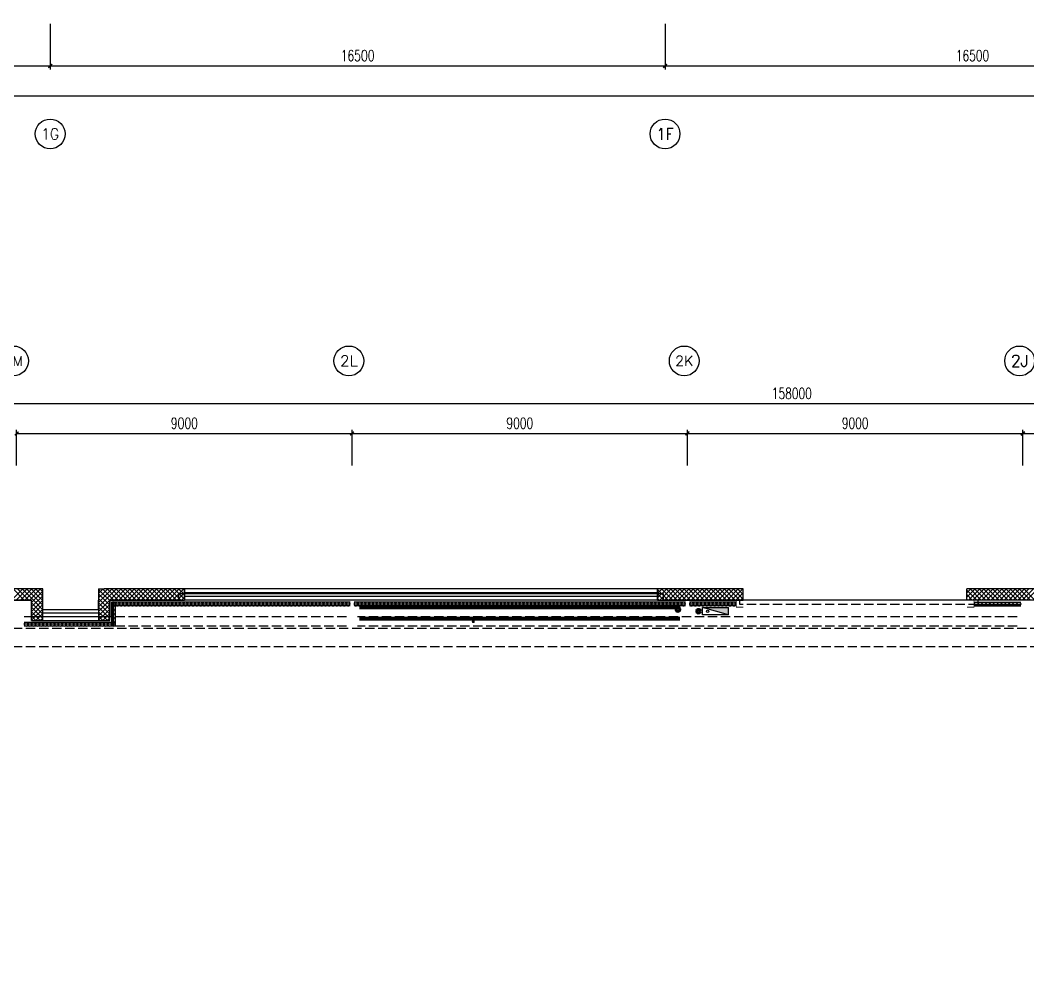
# Model space of a CAD drawing. Extents: x -474411 to 577939, y 0 to 1014176.
# Drawn here: x -227760 to -200719, y 712810 to 738480 of the extents above; entities that cross this region are included whole.
import ezdxf
from ezdxf.enums import TextEntityAlignment as Align

# ---------------------------------------------------------------- set-up
doc = ezdxf.new("R2010")
doc.units = 0
doc.header["$LTSCALE"] = 1000
doc.header["$MEASUREMENT"] = 0
for name, pattern in [('10平面$0$DASH', [0.35, 0.25, -0.1]), ('CENTER', [2, 1.25, -0.25, 0.25, -0.25]), ('DASH', [0.35, 0.25, -0.1])]:
    doc.linetypes.add(name, pattern=pattern)
doc.layers.get('Defpoints').update_dxf_attribs({"color": 210})
for name, color, linetype in [('A-AXIS-D', 1, 'Continuous'), ('A-AXIS-SYMB', 3, 'Continuous'), ('A-HATCH-2', 251, 'Continuous'), ('A-SFCE', 30, 'Continuous'), ('A-WINDOW', 140, 'Continuous'), ('AS-WALL', 40, 'Continuous'), ('AS-结构边线层', 200, 'Continuous'), ('DIM_SYMB', 3, 'Continuous'), ('PUB_HATCH', 8, 'Continuous'), ('PUB_TEXT', 7, 'Continuous'), ('SB_ZF消火栓', 10, 'Continuous')]:
    doc.layers.add(name, color=color, linetype=linetype)
doc.layers.add('LG-ZF消防', color=1, linetype='Continuous', lineweight=60)
doc.layers.add('柱间支撑', color=6, linetype='CENTER', lineweight=0)
doc.styles.add('_TCH_AXIS', font='COMPLEX', dxfattribs={"bigfont": 'GBCBIG'})
doc.styles.add('_TCH_DIM_T3', font='SIMPLEX', dxfattribs={"width": 0.705882, "bigfont": 'GBCBIG'})
doc.dimstyles.new('_TCH_ARCH&&100', dxfattribs={"dimtxt": 297.5, "dimasz": 100, "dimexe": 100, "dimexo": 100, "dimgap": 126.25, "dimtad": 1, "dimdec": 0, "dimzin": 0, "dimdsep": 46, "dimtxsty": '_TCH_DIM_T3', "dimblk": 'ARCHTICK', "dimcen": 0.09, "dimclrt": 7, "dimazin": 2, "dimtfac": 1, "dimtdec": 0, "dimtix": 1, "dimtmove": 2, "dimatfit": 3, "dimfxl": 0, "dimtolj": 1, "dimtzin": 0, "dimarcsym": 0})

# ---------------------------------------------------------------- blocks, each defined once
blk = doc.blocks.new('42343243')
at = {"color": 8}
for p, q in [((-223354, 1223170), (-223354, 1222870)), ((-210654, 1223170), (-223354, 1223170)), ((-210654, 1222870), (-210654, 1223170)), ((-223354, 1223070), (-210654, 1223070)), ((-223354, 1222970), (-210654, 1222970)), ((-210654, 1222870), (-223354, 1222870)), ((-227154, 1222320), (-227154, 1222620)), ((-227154, 1222620), (-225654, 1222620)), ((-225654, 1222620), (-225654, 1222320)), ((-225654, 1222520), (-227154, 1222520)), ((-225654, 1222420), (-227154, 1222420)), ((-227154, 1222320), (-225654, 1222320))]:
    blk.add_line(p, q, dxfattribs=at)
at = {"color": 8, "linetype": '10平面$0$DASH'}
for p, q in [((-202062, 1222870), (-208446, 1222870)), ((-202062, 1222750), (-208446, 1222750))]:
    blk.add_line(p, q, dxfattribs=at)
at = {"color": 8, "linetype": 'Continuous'}
for p, q in [((-208446, 1222750), (-208446, 1222870)), ((-202062, 1222870), (-202062, 1222750))]:
    blk.add_line(p, q, dxfattribs=at)
at = {"layer": 'AS-WALL', "color": 8}
for p, q in [((-227154, 1223170), (-229454, 1223170)), ((-227154, 1222620), (-227154, 1223170)), ((-225654, 1223170), (-225504, 1223170)), ((-225654, 1223170), (-225654, 1222870)), ((-223354, 1223170), (-225504, 1223170)), ((-223354, 1222870), (-223354, 1223170)), ((-208354, 1223170), (-210654, 1223170)), ((-210654, 1223170), (-210654, 1222870)), ((-208354, 1222870), (-208354, 1223170)), ((-200154, 1223170), (-202354, 1223170)), ((-202354, 1222870), (-202354, 1223170)), ((-229454, 1222870), (-227454, 1222870)), ((-227454, 1222320), (-227454, 1222870)), ((-225654, 1222870), (-225654, 1222870)), ((-225654, 1222620), (-225654, 1222870)), ((-225354, 1222320), (-225354, 1222870)), ((-225354, 1222870), (-223354, 1222870)), ((-210654, 1222870), (-208354, 1222870)), ((-200454, 1222870), (-202354, 1222870)), ((-227154, 1222320), (-227154, 1222620)), ((-225654, 1222620), (-225654, 1222320)), ((-227454, 1222320), (-227154, 1222320)), ((-225654, 1222320), (-225354, 1222320))]:
    blk.add_line(p, q, dxfattribs=at)
at = {"layer": 'PUB_HATCH', "color": 8, "linetype": 'Continuous'}
for p, q in [((-227991, 1222870), (-227691, 1223170)), ((-227649, 1222870), (-227949, 1223170)), ((-227871, 1222870), (-227571, 1223170)), ((-227529, 1222870), (-227829, 1223170)), ((-227751, 1222870), (-227451, 1223170)), ((-227432, 1222893), (-227709, 1223170)), ((-227631, 1222870), (-227331, 1223170)), ((-227372, 1222953), (-227589, 1223170)), ((-227511, 1222870), (-227211, 1223170)), ((-227312, 1223013), (-227469, 1223170)), ((-227454, 1222807), (-227154, 1223107)), ((-227252, 1223073), (-227349, 1223170)), ((-227192, 1223133), (-227229, 1223170)), ((-227154, 1223095), (-227192, 1223133)), ((-225654, 1223167), (-225651, 1223170)), ((-225654, 1223047), (-225531, 1223170)), ((-225504, 1223005), (-225654, 1223155)), ((-225654, 1222927), (-225504, 1223077)), ((-225504, 1223125), (-225549, 1223170)), ((-225504, 1223077), (-225411, 1223170)), ((-225249, 1222870), (-225504, 1223125)), ((-225497, 1222965), (-225291, 1223170)), ((-225129, 1222870), (-225429, 1223170)), ((-225425, 1222917), (-225171, 1223170)), ((-225351, 1222870), (-225051, 1223170)), ((-225009, 1222870), (-225309, 1223170)), ((-225231, 1222870), (-224931, 1223170)), ((-224889, 1222870), (-225189, 1223170)), ((-225111, 1222870), (-224811, 1223170)), ((-224769, 1222870), (-225069, 1223170)), ((-224991, 1222870), (-224691, 1223170)), ((-224649, 1222870), (-224949, 1223170)), ((-224871, 1222870), (-224571, 1223170)), ((-224529, 1222870), (-224829, 1223170)), ((-224751, 1222870), (-224451, 1223170)), ((-224409, 1222870), (-224709, 1223170)), ((-224631, 1222870), (-224331, 1223170)), ((-224289, 1222870), (-224589, 1223170)), ((-224511, 1222870), (-224211, 1223170)), ((-224169, 1222870), (-224469, 1223170)), ((-224391, 1222870), (-224091, 1223170)), ((-224049, 1222870), (-224349, 1223170)), ((-224271, 1222870), (-223971, 1223170)), ((-223929, 1222870), (-224229, 1223170)), ((-224151, 1222870), (-223851, 1223170)), ((-223809, 1222870), (-224109, 1223170)), ((-224031, 1222870), (-223731, 1223170)), ((-223689, 1222870), (-223989, 1223170)), ((-223911, 1222870), (-223611, 1223170)), ((-223569, 1222870), (-223869, 1223170)), ((-223791, 1222870), (-223491, 1223170)), ((-223449, 1222870), (-223749, 1223170)), ((-223671, 1222870), (-223371, 1223170)), ((-223354, 1222895), (-223629, 1223170)), ((-223354, 1223015), (-223509, 1223170)), ((-223354, 1223135), (-223389, 1223170)), ((-210654, 1223167), (-210651, 1223170)), ((-210654, 1223047), (-210531, 1223170)), ((-210654, 1222927), (-210411, 1223170)), ((-210369, 1222870), (-210654, 1223155)), ((-210591, 1222870), (-210291, 1223170)), ((-210249, 1222870), (-210549, 1223170)), ((-210471, 1222870), (-210171, 1223170)), ((-210129, 1222870), (-210429, 1223170)), ((-210351, 1222870), (-210051, 1223170)), ((-210009, 1222870), (-210309, 1223170)), ((-210231, 1222870), (-209931, 1223170)), ((-209889, 1222870), (-210189, 1223170)), ((-210111, 1222870), (-209811, 1223170)), ((-209769, 1222870), (-210069, 1223170)), ((-209991, 1222870), (-209691, 1223170)), ((-209649, 1222870), (-209949, 1223170)), ((-209871, 1222870), (-209571, 1223170)), ((-209529, 1222870), (-209829, 1223170)), ((-209751, 1222870), (-209451, 1223170)), ((-209409, 1222870), (-209709, 1223170)), ((-209631, 1222870), (-209331, 1223170)), ((-209289, 1222870), (-209589, 1223170)), ((-209511, 1222870), (-209211, 1223170)), ((-209169, 1222870), (-209469, 1223170)), ((-209391, 1222870), (-209091, 1223170)), ((-209049, 1222870), (-209349, 1223170)), ((-209271, 1222870), (-208971, 1223170)), ((-208929, 1222870), (-209229, 1223170)), ((-209151, 1222870), (-208851, 1223170)), ((-208809, 1222870), (-209109, 1223170)), ((-209031, 1222870), (-208731, 1223170)), ((-208689, 1222870), (-208989, 1223170)), ((-208911, 1222870), (-208611, 1223170)), ((-208569, 1222870), (-208869, 1223170)), ((-208791, 1222870), (-208491, 1223170)), ((-208449, 1222870), (-208749, 1223170)), ((-208671, 1222870), (-208371, 1223170)), ((-208354, 1222895), (-208629, 1223170)), ((-208354, 1223015), (-208509, 1223170)), ((-208354, 1223135), (-208389, 1223170)), ((-202354, 1223067), (-202251, 1223170)), ((-202354, 1222947), (-202131, 1223170)), ((-202089, 1222870), (-202354, 1223135)), ((-202311, 1222870), (-202011, 1223170)), ((-201969, 1222870), (-202269, 1223170)), ((-202191, 1222870), (-201891, 1223170)), ((-201849, 1222870), (-202149, 1223170)), ((-202071, 1222870), (-201771, 1223170)), ((-201729, 1222870), (-202029, 1223170)), ((-201951, 1222870), (-201651, 1223170)), ((-201609, 1222870), (-201909, 1223170)), ((-201831, 1222870), (-201531, 1223170)), ((-201489, 1222870), (-201789, 1223170)), ((-201711, 1222870), (-201411, 1223170)), ((-201369, 1222870), (-201669, 1223170)), ((-201591, 1222870), (-201291, 1223170)), ((-201249, 1222870), (-201549, 1223170)), ((-201471, 1222870), (-201171, 1223170)), ((-201129, 1222870), (-201429, 1223170)), ((-201351, 1222870), (-201051, 1223170)), ((-201009, 1222870), (-201309, 1223170)), ((-201231, 1222870), (-200931, 1223170)), ((-200889, 1222870), (-201189, 1223170)), ((-201111, 1222870), (-200811, 1223170)), ((-200769, 1222870), (-201069, 1223170)), ((-200991, 1222870), (-200691, 1223170)), ((-200649, 1222870), (-200949, 1223170)), ((-200871, 1222870), (-200571, 1223170)), ((-200529, 1222870), (-200829, 1223170)), ((-200751, 1222870), (-200451, 1223170)), ((-227454, 1222687), (-227154, 1222987)), ((-227454, 1222567), (-227154, 1222867)), ((-227157, 1222618), (-227432, 1222893)), ((-227154, 1222735), (-227372, 1222953)), ((-227154, 1222855), (-227312, 1223013)), ((-227154, 1222975), (-227252, 1223073)), ((-225555, 1222936), (-225654, 1223035)), ((-225654, 1222807), (-225497, 1222965)), ((-225654, 1222687), (-225425, 1222917)), ((-225627, 1222888), (-225654, 1222915)), ((-225628, 1222594), (-225354, 1222867)), ((-225354, 1222615), (-225627, 1222888)), ((-225354, 1222735), (-225555, 1222936)), ((-225399, 1222900), (-225504, 1223005)), ((-225354, 1222855), (-225399, 1222900)), ((-223551, 1222870), (-223354, 1223067)), ((-223431, 1222870), (-223354, 1222947)), ((-210489, 1222870), (-210654, 1223035)), ((-210609, 1222870), (-210654, 1222915)), ((-208551, 1222870), (-208354, 1223067)), ((-208431, 1222870), (-208354, 1222947)), ((-202209, 1222870), (-202354, 1223015)), ((-202329, 1222870), (-202354, 1222895)), ((-227217, 1222558), (-227454, 1222795)), ((-227454, 1222447), (-227154, 1222747)), ((-227277, 1222498), (-227454, 1222675)), ((-227454, 1222327), (-227154, 1222627)), ((-227337, 1222438), (-227454, 1222555)), ((-227154, 1222495), (-227217, 1222558)), ((-227154, 1222615), (-227157, 1222618)), ((-225354, 1222495), (-225654, 1222795)), ((-225354, 1222375), (-225654, 1222675)), ((-225654, 1222567), (-225628, 1222594)), ((-225419, 1222320), (-225654, 1222555)), ((-225568, 1222534), (-225354, 1222747)), ((-225508, 1222474), (-225354, 1222627)), ((-227397, 1222378), (-227454, 1222435)), ((-227339, 1222320), (-227397, 1222378)), ((-227341, 1222320), (-227154, 1222507)), ((-227219, 1222320), (-227337, 1222438)), ((-227154, 1222375), (-227277, 1222498)), ((-227221, 1222320), (-227154, 1222387)), ((-225654, 1222447), (-225568, 1222534)), ((-225654, 1222327), (-225508, 1222474)), ((-225539, 1222320), (-225654, 1222435)), ((-225541, 1222320), (-225448, 1222414)), ((-225448, 1222414), (-225354, 1222507)), ((-225421, 1222320), (-225388, 1222354)), ((-225388, 1222354), (-225354, 1222387))]:
    blk.add_line(p, q, dxfattribs=at)
blk = doc.blocks.new('43243')
at = {"layer": 'AS-结构边线层', "color": 8}
blk.add_lwpolyline([(-200454, 722920), (-210494, 722920), (-210494, 723090), (-223514, 723090), (-223514, 722920), (-225354, 722920), (-225354, 722470), (-227454, 722470), (-227454, 722920), (-229294, 722920), (-229294, 723090), (-250514, 723090), (-250514, 722920), (-252354, 722920), (-252354, 722470), (-254454, 722470), (-254454, 722920), (-264361, 722920), (-285754, 656986)], dxfattribs=at)
blk = doc.blocks.new('w42343')
at = {"layer": 'A-HATCH-2', "linetype": 'DASH'}
for p, q in [((-263654, 722170), (-128354, 722170)), ((-263654, 721670), (-128354, 721670))]:
    blk.add_line(p, q, dxfattribs=at)
blk = doc.blocks.new('34242343243')
at = {"color": 8}
for p, q in [((-225304, 722762), (-225304, 722870)), ((-225203, 722864), (-225304, 722864)), ((-225203, 722814), (-225304, 722814)), ((-225254, 722762), (-225254, 722870)), ((-225204, 722762), (-225204, 722870)), ((-225101, 722864), (-225203, 722864)), ((-225101, 722814), (-225203, 722814)), ((-225000, 722864), (-225101, 722864)), ((-225000, 722814), (-225101, 722814)), ((-224898, 722864), (-225000, 722864)), ((-224898, 722814), (-225000, 722814)), ((-224797, 722864), (-224898, 722864)), ((-224797, 722814), (-224898, 722814)), ((-224695, 722864), (-224797, 722864)), ((-224695, 722814), (-224797, 722814)), ((-224594, 722864), (-224695, 722864)), ((-224594, 722814), (-224695, 722814)), ((-224492, 722864), (-224594, 722864)), ((-224492, 722814), (-224594, 722814)), ((-224390, 722864), (-224492, 722864)), ((-224390, 722814), (-224492, 722814)), ((-224289, 722864), (-224390, 722864)), ((-224289, 722814), (-224390, 722814)), ((-224187, 722864), (-224289, 722864)), ((-224187, 722814), (-224289, 722814)), ((-224086, 722864), (-224187, 722864)), ((-224086, 722814), (-224187, 722814)), ((-223984, 722864), (-224086, 722864)), ((-223984, 722814), (-224086, 722814)), ((-223883, 722864), (-223984, 722864)), ((-223883, 722814), (-223984, 722814)), ((-223781, 722864), (-223883, 722864)), ((-223781, 722814), (-223883, 722814)), ((-223680, 722864), (-223781, 722864)), ((-223680, 722814), (-223781, 722814)), ((-223578, 722864), (-223680, 722864)), ((-223578, 722814), (-223680, 722814)), ((-223477, 722864), (-223578, 722864)), ((-223477, 722814), (-223578, 722814)), ((-223375, 722864), (-223477, 722864)), ((-223375, 722814), (-223477, 722814)), ((-223274, 722864), (-223375, 722864)), ((-223274, 722814), (-223375, 722814)), ((-223172, 722864), (-223274, 722864)), ((-223172, 722814), (-223274, 722814)), ((-223071, 722864), (-223172, 722864)), ((-223071, 722814), (-223172, 722814)), ((-222969, 722864), (-223071, 722864)), ((-222969, 722814), (-223071, 722814)), ((-222868, 722864), (-222969, 722864)), ((-222868, 722814), (-222969, 722814)), ((-222766, 722864), (-222868, 722864)), ((-222766, 722814), (-222868, 722814)), ((-222665, 722864), (-222766, 722864)), ((-222665, 722814), (-222766, 722814)), ((-222563, 722864), (-222665, 722864)), ((-222563, 722814), (-222665, 722814)), ((-222462, 722864), (-222563, 722864)), ((-222462, 722814), (-222563, 722814)), ((-222360, 722864), (-222462, 722864)), ((-222360, 722814), (-222462, 722814)), ((-222258, 722864), (-222360, 722864)), ((-222258, 722814), (-222360, 722814)), ((-222157, 722864), (-222258, 722864)), ((-222157, 722814), (-222258, 722814)), ((-222055, 722864), (-222157, 722864)), ((-222055, 722814), (-222157, 722814)), ((-221954, 722864), (-222055, 722864)), ((-221954, 722814), (-222055, 722814)), ((-221852, 722864), (-221954, 722864)), ((-221852, 722814), (-221954, 722814)), ((-221751, 722864), (-221852, 722864)), ((-221751, 722814), (-221852, 722814)), ((-221649, 722864), (-221751, 722864)), ((-221649, 722814), (-221751, 722814)), ((-221548, 722864), (-221649, 722864)), ((-221548, 722814), (-221649, 722814)), ((-221446, 722864), (-221548, 722864)), ((-221446, 722814), (-221548, 722814)), ((-221345, 722864), (-221446, 722864)), ((-221345, 722814), (-221446, 722814)), ((-221243, 722864), (-221345, 722864)), ((-221243, 722814), (-221345, 722814)), ((-221142, 722864), (-221243, 722864)), ((-221142, 722814), (-221243, 722814)), ((-221040, 722864), (-221142, 722864)), ((-221040, 722814), (-221142, 722814)), ((-220939, 722864), (-221040, 722864)), ((-220939, 722814), (-221040, 722814)), ((-220837, 722864), (-220939, 722864)), ((-220837, 722814), (-220939, 722814)), ((-220736, 722864), (-220837, 722864)), ((-220736, 722814), (-220837, 722814)), ((-220634, 722864), (-220736, 722864)), ((-220634, 722814), (-220736, 722814)), ((-220533, 722864), (-220634, 722864)), ((-220533, 722814), (-220634, 722814)), ((-220431, 722864), (-220533, 722864)), ((-220431, 722814), (-220533, 722814)), ((-220330, 722864), (-220431, 722864)), ((-220330, 722814), (-220431, 722814)), ((-220228, 722864), (-220330, 722864)), ((-220228, 722814), (-220330, 722814)), ((-220126, 722864), (-220228, 722864)), ((-220126, 722814), (-220228, 722814)), ((-220025, 722864), (-220126, 722864)), ((-220025, 722814), (-220126, 722814)), ((-219923, 722864), (-220025, 722864)), ((-219923, 722814), (-220025, 722814)), ((-219822, 722864), (-219923, 722864)), ((-219822, 722814), (-219923, 722814)), ((-219720, 722864), (-219822, 722864)), ((-219720, 722814), (-219822, 722814)), ((-219619, 722864), (-219720, 722864)), ((-219619, 722814), (-219720, 722814)), ((-219517, 722864), (-219619, 722864)), ((-219517, 722814), (-219619, 722814)), ((-219416, 722864), (-219517, 722864)), ((-219416, 722814), (-219517, 722814)), ((-219314, 722864), (-219416, 722864)), ((-219314, 722814), (-219416, 722814)), ((-219213, 722864), (-219314, 722864)), ((-219213, 722814), (-219314, 722814)), ((-219111, 722864), (-219213, 722864)), ((-219111, 722814), (-219213, 722814)), ((-219010, 722864), (-219111, 722864)), ((-219010, 722814), (-219111, 722814)), ((-218908, 722864), (-219010, 722864)), ((-218908, 722814), (-219010, 722814)), ((-218699, 722864), (-218800, 722864)), ((-218699, 722814), (-218800, 722814)), ((-218598, 722864), (-218699, 722864)), ((-218598, 722814), (-218699, 722814)), ((-218497, 722864), (-218598, 722864)), ((-218497, 722814), (-218598, 722814)), ((-218396, 722864), (-218497, 722864)), ((-218396, 722814), (-218497, 722814)), ((-218295, 722864), (-218396, 722864)), ((-218295, 722814), (-218396, 722814)), ((-218194, 722864), (-218295, 722864)), ((-218194, 722814), (-218295, 722814)), ((-218093, 722864), (-218194, 722864)), ((-218093, 722814), (-218194, 722814)), ((-217992, 722864), (-218093, 722864)), ((-217992, 722814), (-218093, 722814)), ((-217891, 722864), (-217992, 722864)), ((-217891, 722814), (-217992, 722814)), ((-217790, 722864), (-217891, 722864)), ((-217790, 722814), (-217891, 722814)), ((-217689, 722864), (-217790, 722864)), ((-217689, 722814), (-217790, 722814)), ((-217588, 722864), (-217689, 722864)), ((-217588, 722814), (-217689, 722814)), ((-217487, 722864), (-217588, 722864)), ((-217487, 722814), (-217588, 722814)), ((-217386, 722864), (-217487, 722864)), ((-217386, 722814), (-217487, 722814)), ((-217285, 722864), (-217386, 722864)), ((-217285, 722814), (-217386, 722814)), ((-217183, 722864), (-217285, 722864)), ((-217183, 722814), (-217285, 722814)), ((-217082, 722864), (-217183, 722864)), ((-217082, 722814), (-217183, 722814)), ((-216981, 722864), (-217082, 722864)), ((-216981, 722814), (-217082, 722814)), ((-216880, 722864), (-216981, 722864)), ((-216880, 722814), (-216981, 722814)), ((-216779, 722864), (-216880, 722864)), ((-216779, 722814), (-216880, 722814)), ((-216678, 722864), (-216779, 722864)), ((-216678, 722814), (-216779, 722814)), ((-216577, 722864), (-216678, 722864)), ((-216577, 722814), (-216678, 722814)), ((-216476, 722864), (-216577, 722864)), ((-216476, 722814), (-216577, 722814)), ((-216375, 722864), (-216476, 722864)), ((-216375, 722814), (-216476, 722814)), ((-216274, 722864), (-216375, 722864)), ((-216274, 722814), (-216375, 722814)), ((-216173, 722864), (-216274, 722864)), ((-216173, 722814), (-216274, 722814)), ((-216072, 722864), (-216173, 722864)), ((-216072, 722814), (-216173, 722814)), ((-215971, 722864), (-216072, 722864)), ((-215971, 722814), (-216072, 722814)), ((-215870, 722864), (-215971, 722864)), ((-215870, 722814), (-215971, 722814)), ((-215769, 722864), (-215870, 722864)), ((-215769, 722814), (-215870, 722814)), ((-215668, 722864), (-215769, 722864)), ((-215668, 722814), (-215769, 722814)), ((-215567, 722864), (-215668, 722864)), ((-215567, 722814), (-215668, 722814)), ((-215466, 722864), (-215567, 722864)), ((-215466, 722814), (-215567, 722814)), ((-215365, 722864), (-215466, 722864)), ((-215365, 722814), (-215466, 722814)), ((-215264, 722864), (-215365, 722864)), ((-215264, 722814), (-215365, 722814)), ((-215163, 722864), (-215264, 722864)), ((-215163, 722814), (-215264, 722814)), ((-215062, 722864), (-215163, 722864)), ((-215062, 722814), (-215163, 722814)), ((-214960, 722864), (-215062, 722864)), ((-214960, 722814), (-215062, 722814)), ((-214859, 722864), (-214960, 722864)), ((-214859, 722814), (-214960, 722814)), ((-214758, 722864), (-214859, 722864)), ((-214758, 722814), (-214859, 722814)), ((-214657, 722864), (-214758, 722864)), ((-214657, 722814), (-214758, 722814)), ((-214556, 722864), (-214657, 722864)), ((-214556, 722814), (-214657, 722814)), ((-214455, 722864), (-214556, 722864)), ((-214455, 722814), (-214556, 722814)), ((-214354, 722864), (-214455, 722864)), ((-214354, 722814), (-214455, 722814)), ((-214253, 722864), (-214354, 722864)), ((-214253, 722814), (-214354, 722814)), ((-214152, 722864), (-214253, 722864)), ((-214152, 722814), (-214253, 722814)), ((-214051, 722864), (-214152, 722864)), ((-214051, 722814), (-214152, 722814)), ((-213950, 722864), (-214051, 722864)), ((-213950, 722814), (-214051, 722814)), ((-213849, 722864), (-213950, 722864)), ((-213849, 722814), (-213950, 722814)), ((-213748, 722864), (-213849, 722864)), ((-213748, 722814), (-213849, 722814)), ((-213647, 722864), (-213748, 722864)), ((-213647, 722814), (-213748, 722814)), ((-213546, 722864), (-213647, 722864)), ((-213546, 722814), (-213647, 722814)), ((-213445, 722864), (-213546, 722864)), ((-213445, 722814), (-213546, 722814)), ((-213344, 722864), (-213445, 722864)), ((-213344, 722814), (-213445, 722814)), ((-213243, 722864), (-213344, 722864)), ((-213243, 722814), (-213344, 722814)), ((-213142, 722864), (-213243, 722864)), ((-213142, 722814), (-213243, 722814)), ((-213041, 722864), (-213142, 722864)), ((-213041, 722814), (-213142, 722814)), ((-212940, 722864), (-213041, 722864)), ((-212940, 722814), (-213041, 722814)), ((-212839, 722864), (-212940, 722864)), ((-212839, 722814), (-212940, 722814)), ((-212737, 722864), (-212839, 722864)), ((-212737, 722814), (-212839, 722814)), ((-212636, 722864), (-212737, 722864)), ((-212636, 722814), (-212737, 722814)), ((-212535, 722864), (-212636, 722864)), ((-212535, 722814), (-212636, 722814)), ((-212434, 722864), (-212535, 722864)), ((-212434, 722814), (-212535, 722814)), ((-212333, 722864), (-212434, 722864)), ((-212333, 722814), (-212434, 722814)), ((-212232, 722864), (-212333, 722864)), ((-212232, 722814), (-212333, 722814)), ((-212131, 722864), (-212232, 722864)), ((-212131, 722814), (-212232, 722814)), ((-212030, 722864), (-212131, 722864)), ((-212030, 722814), (-212131, 722814)), ((-211929, 722864), (-212030, 722864)), ((-211929, 722814), (-212030, 722814)), ((-211828, 722864), (-211929, 722864)), ((-211828, 722814), (-211929, 722814)), ((-211727, 722864), (-211828, 722864)), ((-211727, 722814), (-211828, 722814)), ((-211626, 722864), (-211727, 722864)), ((-211626, 722814), (-211727, 722814)), ((-211525, 722864), (-211626, 722864)), ((-211525, 722814), (-211626, 722814)), ((-211424, 722864), (-211525, 722864)), ((-211424, 722814), (-211525, 722814)), ((-211323, 722864), (-211424, 722864)), ((-211323, 722814), (-211424, 722814)), ((-211222, 722864), (-211323, 722864)), ((-211222, 722814), (-211323, 722814)), ((-211121, 722864), (-211222, 722864)), ((-211121, 722814), (-211222, 722814)), ((-211020, 722864), (-211121, 722864)), ((-211020, 722814), (-211121, 722814)), ((-210919, 722864), (-211020, 722864)), ((-210919, 722814), (-211020, 722814)), ((-210818, 722864), (-210919, 722864)), ((-210818, 722814), (-210919, 722814)), ((-210717, 722864), (-210818, 722864)), ((-210717, 722814), (-210818, 722814)), ((-210616, 722864), (-210717, 722864)), ((-210616, 722814), (-210717, 722814)), ((-210514, 722864), (-210616, 722864)), ((-210514, 722814), (-210616, 722814)), ((-210413, 722864), (-210514, 722864)), ((-210413, 722814), (-210514, 722814)), ((-210312, 722864), (-210413, 722864)), ((-210312, 722814), (-210413, 722814)), ((-210211, 722864), (-210312, 722864)), ((-210211, 722814), (-210312, 722814)), ((-210110, 722864), (-210211, 722864)), ((-210110, 722814), (-210211, 722814)), ((-210009, 722864), (-210110, 722864)), ((-210009, 722814), (-210110, 722814)), ((-209908, 722864), (-210009, 722864)), ((-209908, 722814), (-210009, 722814)), ((-209696, 722864), (-209800, 722864)), ((-209696, 722814), (-209800, 722814)), ((-209593, 722864), (-209696, 722864)), ((-209593, 722814), (-209696, 722814)), ((-209489, 722864), (-209593, 722864)), ((-209489, 722814), (-209593, 722814)), ((-209385, 722864), (-209489, 722864)), ((-209385, 722814), (-209489, 722814)), ((-209281, 722864), (-209385, 722864)), ((-209281, 722814), (-209385, 722814)), ((-209177, 722864), (-209281, 722864)), ((-209177, 722814), (-209281, 722814)), ((-209073, 722864), (-209177, 722864)), ((-209073, 722814), (-209177, 722814)), ((-208970, 722864), (-209073, 722864)), ((-208970, 722814), (-209073, 722814)), ((-208866, 722864), (-208970, 722864)), ((-208866, 722814), (-208970, 722814)), ((-208762, 722864), (-208866, 722864)), ((-208762, 722814), (-208866, 722814)), ((-208658, 722864), (-208762, 722864)), ((-208658, 722814), (-208762, 722814)), ((-208554, 722864), (-208658, 722864)), ((-208554, 722814), (-208658, 722814)), ((-202154, 722864), (-202050, 722864)), ((-202154, 722814), (-202050, 722814)), ((-202050, 722864), (-201947, 722864)), ((-202050, 722814), (-201947, 722814)), ((-201947, 722864), (-201843, 722864)), ((-201947, 722814), (-201843, 722814)), ((-201843, 722864), (-201739, 722864)), ((-201843, 722814), (-201739, 722814)), ((-201739, 722864), (-201635, 722864)), ((-201739, 722814), (-201635, 722814)), ((-201635, 722864), (-201531, 722864)), ((-201635, 722814), (-201531, 722814)), ((-201531, 722864), (-201427, 722864)), ((-201531, 722814), (-201427, 722814)), ((-201427, 722864), (-201324, 722864)), ((-201427, 722814), (-201324, 722814)), ((-201324, 722864), (-201220, 722864)), ((-201324, 722814), (-201220, 722814)), ((-201220, 722864), (-201116, 722864)), ((-201220, 722814), (-201116, 722814)), ((-201116, 722864), (-201012, 722864)), ((-201116, 722814), (-201012, 722814)), ((-201012, 722864), (-200908, 722864)), ((-201012, 722814), (-200908, 722814)), ((-225203, 722764), (-225304, 722764)), ((-225304, 722653), (-225304, 722762)), ((-225304, 722545), (-225304, 722653)), ((-225304, 722437), (-225304, 722545)), ((-225254, 722653), (-225254, 722762)), ((-225254, 722545), (-225254, 722653)), ((-225254, 722437), (-225254, 722545)), ((-225204, 722653), (-225204, 722762)), ((-225204, 722545), (-225204, 722653)), ((-225204, 722437), (-225204, 722545)), ((-225101, 722764), (-225203, 722764)), ((-225000, 722764), (-225101, 722764)), ((-224898, 722764), (-225000, 722764)), ((-224797, 722764), (-224898, 722764)), ((-224695, 722764), (-224797, 722764)), ((-224594, 722764), (-224695, 722764)), ((-224492, 722764), (-224594, 722764)), ((-224390, 722764), (-224492, 722764)), ((-224289, 722764), (-224390, 722764)), ((-224187, 722764), (-224289, 722764)), ((-224086, 722764), (-224187, 722764)), ((-223984, 722764), (-224086, 722764)), ((-223883, 722764), (-223984, 722764)), ((-223781, 722764), (-223883, 722764)), ((-223680, 722764), (-223781, 722764)), ((-223578, 722764), (-223680, 722764)), ((-223477, 722764), (-223578, 722764)), ((-223375, 722764), (-223477, 722764)), ((-223274, 722764), (-223375, 722764)), ((-223172, 722764), (-223274, 722764)), ((-223071, 722764), (-223172, 722764)), ((-222969, 722764), (-223071, 722764)), ((-222868, 722764), (-222969, 722764)), ((-222766, 722764), (-222868, 722764)), ((-222665, 722764), (-222766, 722764)), ((-222563, 722764), (-222665, 722764)), ((-222462, 722764), (-222563, 722764)), ((-222360, 722764), (-222462, 722764)), ((-222258, 722764), (-222360, 722764)), ((-222157, 722764), (-222258, 722764)), ((-222055, 722764), (-222157, 722764)), ((-221954, 722764), (-222055, 722764)), ((-221852, 722764), (-221954, 722764)), ((-221751, 722764), (-221852, 722764)), ((-221649, 722764), (-221751, 722764)), ((-221548, 722764), (-221649, 722764)), ((-221446, 722764), (-221548, 722764)), ((-221345, 722764), (-221446, 722764)), ((-221243, 722764), (-221345, 722764)), ((-221142, 722764), (-221243, 722764)), ((-221040, 722764), (-221142, 722764)), ((-220939, 722764), (-221040, 722764)), ((-220837, 722764), (-220939, 722764)), ((-220736, 722764), (-220837, 722764)), ((-220634, 722764), (-220736, 722764)), ((-220533, 722764), (-220634, 722764)), ((-220431, 722764), (-220533, 722764)), ((-220330, 722764), (-220431, 722764)), ((-220228, 722764), (-220330, 722764)), ((-220126, 722764), (-220228, 722764)), ((-220025, 722764), (-220126, 722764)), ((-219923, 722764), (-220025, 722764)), ((-219822, 722764), (-219923, 722764)), ((-219720, 722764), (-219822, 722764)), ((-219619, 722764), (-219720, 722764)), ((-219517, 722764), (-219619, 722764)), ((-219416, 722764), (-219517, 722764)), ((-219314, 722764), (-219416, 722764)), ((-219213, 722764), (-219314, 722764)), ((-219111, 722764), (-219213, 722764)), ((-219010, 722764), (-219111, 722764)), ((-218908, 722764), (-219010, 722764)), ((-218699, 722764), (-218800, 722764)), ((-218598, 722764), (-218699, 722764)), ((-218497, 722764), (-218598, 722764)), ((-218396, 722764), (-218497, 722764)), ((-218295, 722764), (-218396, 722764)), ((-218194, 722764), (-218295, 722764)), ((-218093, 722764), (-218194, 722764)), ((-217992, 722764), (-218093, 722764)), ((-217891, 722764), (-217992, 722764)), ((-217790, 722764), (-217891, 722764)), ((-217689, 722764), (-217790, 722764)), ((-217588, 722764), (-217689, 722764)), ((-217487, 722764), (-217588, 722764)), ((-217386, 722764), (-217487, 722764)), ((-217285, 722764), (-217386, 722764)), ((-217183, 722764), (-217285, 722764)), ((-217082, 722764), (-217183, 722764)), ((-216981, 722764), (-217082, 722764)), ((-216880, 722764), (-216981, 722764)), ((-216779, 722764), (-216880, 722764)), ((-216678, 722764), (-216779, 722764)), ((-216577, 722764), (-216678, 722764)), ((-216476, 722764), (-216577, 722764)), ((-216375, 722764), (-216476, 722764)), ((-216274, 722764), (-216375, 722764)), ((-216173, 722764), (-216274, 722764)), ((-216072, 722764), (-216173, 722764)), ((-215971, 722764), (-216072, 722764)), ((-215870, 722764), (-215971, 722764)), ((-215769, 722764), (-215870, 722764)), ((-215668, 722764), (-215769, 722764)), ((-215567, 722764), (-215668, 722764)), ((-215466, 722764), (-215567, 722764)), ((-215365, 722764), (-215466, 722764)), ((-215264, 722764), (-215365, 722764)), ((-215163, 722764), (-215264, 722764)), ((-215062, 722764), (-215163, 722764)), ((-214960, 722764), (-215062, 722764)), ((-214859, 722764), (-214960, 722764)), ((-214758, 722764), (-214859, 722764)), ((-214657, 722764), (-214758, 722764)), ((-214556, 722764), (-214657, 722764)), ((-214455, 722764), (-214556, 722764)), ((-214354, 722764), (-214455, 722764)), ((-214253, 722764), (-214354, 722764)), ((-214152, 722764), (-214253, 722764)), ((-214051, 722764), (-214152, 722764)), ((-213950, 722764), (-214051, 722764)), ((-213849, 722764), (-213950, 722764)), ((-213748, 722764), (-213849, 722764)), ((-213647, 722764), (-213748, 722764)), ((-213546, 722764), (-213647, 722764)), ((-213445, 722764), (-213546, 722764)), ((-213344, 722764), (-213445, 722764)), ((-213243, 722764), (-213344, 722764)), ((-213142, 722764), (-213243, 722764)), ((-213041, 722764), (-213142, 722764)), ((-212940, 722764), (-213041, 722764)), ((-212839, 722764), (-212940, 722764)), ((-212737, 722764), (-212839, 722764)), ((-212636, 722764), (-212737, 722764)), ((-212535, 722764), (-212636, 722764)), ((-212434, 722764), (-212535, 722764)), ((-212333, 722764), (-212434, 722764)), ((-212232, 722764), (-212333, 722764)), ((-212131, 722764), (-212232, 722764)), ((-212030, 722764), (-212131, 722764)), ((-211929, 722764), (-212030, 722764)), ((-211828, 722764), (-211929, 722764)), ((-211727, 722764), (-211828, 722764)), ((-211626, 722764), (-211727, 722764)), ((-211525, 722764), (-211626, 722764)), ((-211424, 722764), (-211525, 722764)), ((-211323, 722764), (-211424, 722764)), ((-211222, 722764), (-211323, 722764)), ((-211121, 722764), (-211222, 722764)), ((-211020, 722764), (-211121, 722764)), ((-210919, 722764), (-211020, 722764)), ((-210818, 722764), (-210919, 722764)), ((-210717, 722764), (-210818, 722764)), ((-210616, 722764), (-210717, 722764)), ((-210514, 722764), (-210616, 722764)), ((-210413, 722764), (-210514, 722764)), ((-210312, 722764), (-210413, 722764)), ((-210211, 722764), (-210312, 722764)), ((-210110, 722764), (-210211, 722764)), ((-210009, 722764), (-210110, 722764)), ((-209908, 722764), (-210009, 722764)), ((-209696, 722764), (-209800, 722764)), ((-209593, 722764), (-209696, 722764)), ((-209489, 722764), (-209593, 722764)), ((-209385, 722764), (-209489, 722764)), ((-209281, 722764), (-209385, 722764)), ((-209177, 722764), (-209281, 722764)), ((-209073, 722764), (-209177, 722764)), ((-208970, 722764), (-209073, 722764)), ((-208866, 722764), (-208970, 722764)), ((-208762, 722764), (-208866, 722764)), ((-208658, 722764), (-208762, 722764)), ((-208554, 722764), (-208658, 722764)), ((-202154, 722764), (-202050, 722764)), ((-202050, 722764), (-201947, 722764)), ((-201947, 722764), (-201843, 722764)), ((-201843, 722764), (-201739, 722764)), ((-201739, 722764), (-201635, 722764)), ((-201635, 722764), (-201531, 722764)), ((-201531, 722764), (-201427, 722764)), ((-201427, 722764), (-201324, 722764)), ((-201324, 722764), (-201220, 722764)), ((-201220, 722764), (-201116, 722764)), ((-201116, 722764), (-201012, 722764)), ((-201012, 722764), (-200908, 722764)), ((-227552, 722320), (-227654, 722320)), ((-227450, 722320), (-227552, 722320)), ((-227348, 722320), (-227450, 722320)), ((-227246, 722320), (-227348, 722320)), ((-227144, 722320), (-227246, 722320)), ((-227042, 722320), (-227144, 722320)), ((-226940, 722320), (-227042, 722320)), ((-226838, 722320), (-226940, 722320)), ((-226735, 722320), (-226838, 722320)), ((-226633, 722320), (-226735, 722320)), ((-226531, 722320), (-226633, 722320)), ((-226429, 722320), (-226531, 722320)), ((-226327, 722320), (-226429, 722320)), ((-226225, 722320), (-226327, 722320)), ((-226123, 722320), (-226225, 722320)), ((-226021, 722320), (-226123, 722320)), ((-225919, 722320), (-226021, 722320)), ((-225817, 722320), (-225919, 722320)), ((-225715, 722320), (-225817, 722320)), ((-225613, 722320), (-225715, 722320)), ((-225510, 722320), (-225613, 722320)), ((-225408, 722320), (-225510, 722320)), ((-225306, 722320), (-225408, 722320)), ((-225204, 722320), (-225306, 722320)), ((-225304, 722328), (-225304, 722437)), ((-225304, 722220), (-225304, 722328)), ((-225254, 722328), (-225254, 722437)), ((-225254, 722220), (-225254, 722328)), ((-225204, 722328), (-225204, 722437)), ((-225204, 722220), (-225204, 722328)), ((-227552, 722270), (-227654, 722270)), ((-227552, 722220), (-227654, 722220)), ((-227450, 722270), (-227552, 722270)), ((-227450, 722220), (-227552, 722220)), ((-227348, 722270), (-227450, 722270)), ((-227348, 722220), (-227450, 722220)), ((-227246, 722270), (-227348, 722270)), ((-227246, 722220), (-227348, 722220)), ((-227144, 722270), (-227246, 722270)), ((-227144, 722220), (-227246, 722220)), ((-227042, 722270), (-227144, 722270)), ((-227042, 722220), (-227144, 722220)), ((-226940, 722270), (-227042, 722270)), ((-226940, 722220), (-227042, 722220)), ((-226838, 722270), (-226940, 722270)), ((-226838, 722220), (-226940, 722220)), ((-226735, 722270), (-226838, 722270)), ((-226735, 722220), (-226838, 722220)), ((-226633, 722270), (-226735, 722270)), ((-226633, 722220), (-226735, 722220)), ((-226531, 722270), (-226633, 722270)), ((-226531, 722220), (-226633, 722220)), ((-226429, 722270), (-226531, 722270)), ((-226429, 722220), (-226531, 722220)), ((-226327, 722270), (-226429, 722270)), ((-226327, 722220), (-226429, 722220)), ((-226225, 722270), (-226327, 722270)), ((-226225, 722220), (-226327, 722220)), ((-226123, 722270), (-226225, 722270)), ((-226123, 722220), (-226225, 722220)), ((-226021, 722270), (-226123, 722270)), ((-226021, 722220), (-226123, 722220)), ((-225919, 722270), (-226021, 722270)), ((-225919, 722220), (-226021, 722220)), ((-225817, 722270), (-225919, 722270)), ((-225817, 722220), (-225919, 722220)), ((-225715, 722270), (-225817, 722270)), ((-225715, 722220), (-225817, 722220)), ((-225613, 722270), (-225715, 722270)), ((-225613, 722220), (-225715, 722220)), ((-225510, 722270), (-225613, 722270)), ((-225510, 722220), (-225613, 722220)), ((-225408, 722270), (-225510, 722270)), ((-225408, 722220), (-225510, 722220)), ((-225306, 722270), (-225408, 722270)), ((-225306, 722220), (-225408, 722220)), ((-225204, 722270), (-225306, 722270)), ((-225204, 722220), (-225306, 722220))]:
    blk.add_line(p, q, dxfattribs=at)
at = {"color": 8, "extrusion": (0, 0, -1)}
for centre, major_axis, ratio in [((-225254, 722816), (0, 54.2), 0.923077), ((-225253, 722814), (-50.8, 0), 0.98499), ((-225152, 722814), (-50.8, 0), 0.98499), ((-225050, 722814), (-50.8, 0), 0.98499), ((-224949, 722814), (-50.8, 0), 0.98499), ((-224847, 722814), (-50.8, 0), 0.98499), ((-224746, 722814), (-50.8, 0), 0.98499), ((-224644, 722814), (-50.8, 0), 0.98499), ((-224543, 722814), (-50.8, 0), 0.98499), ((-224441, 722814), (-50.8, 0), 0.98499), ((-224340, 722814), (-50.8, 0), 0.98499), ((-224238, 722814), (-50.8, 0), 0.98499), ((-224137, 722814), (-50.8, 0), 0.98499), ((-224035, 722814), (-50.8, 0), 0.98499), ((-223934, 722814), (-50.8, 0), 0.98499), ((-223832, 722814), (-50.8, 0), 0.98499), ((-223731, 722814), (-50.8, 0), 0.98499), ((-223629, 722814), (-50.8, 0), 0.98499), ((-223528, 722814), (-50.8, 0), 0.98499), ((-223426, 722814), (-50.8, 0), 0.98499), ((-223324, 722814), (-50.8, 0), 0.98499), ((-223223, 722814), (-50.8, 0), 0.98499), ((-223121, 722814), (-50.8, 0), 0.98499), ((-223020, 722814), (-50.8, 0), 0.98499), ((-222918, 722814), (-50.8, 0), 0.98499), ((-222817, 722814), (-50.8, 0), 0.98499), ((-222715, 722814), (-50.8, 0), 0.98499), ((-222614, 722814), (-50.8, 0), 0.98499), ((-222512, 722814), (-50.8, 0), 0.98499), ((-222411, 722814), (-50.8, 0), 0.98499), ((-222309, 722814), (-50.8, 0), 0.98499), ((-222208, 722814), (-50.8, 0), 0.98499), ((-222106, 722814), (-50.8, 0), 0.98499), ((-222005, 722814), (-50.8, 0), 0.98499), ((-221903, 722814), (-50.8, 0), 0.98499), ((-221802, 722814), (-50.8, 0), 0.98499), ((-221700, 722814), (-50.8, 0), 0.98499), ((-221599, 722814), (-50.8, 0), 0.98499), ((-221497, 722814), (-50.8, 0), 0.98499), ((-221396, 722814), (-50.8, 0), 0.98499), ((-221294, 722814), (-50.8, 0), 0.98499), ((-221192, 722814), (-50.8, 0), 0.98499), ((-221091, 722814), (-50.8, 0), 0.98499), ((-220989, 722814), (-50.8, 0), 0.98499), ((-220888, 722814), (-50.8, 0), 0.98499), ((-220786, 722814), (-50.8, 0), 0.98499), ((-220685, 722814), (-50.8, 0), 0.98499), ((-220583, 722814), (-50.8, 0), 0.98499), ((-220482, 722814), (-50.8, 0), 0.98499), ((-220380, 722814), (-50.8, 0), 0.98499), ((-220279, 722814), (-50.8, 0), 0.98499), ((-220177, 722814), (-50.8, 0), 0.98499), ((-220076, 722814), (-50.8, 0), 0.98499), ((-219974, 722814), (-50.8, 0), 0.98499), ((-219873, 722814), (-50.8, 0), 0.98499), ((-219771, 722814), (-50.8, 0), 0.98499), ((-219670, 722814), (-50.8, 0), 0.98499), ((-219568, 722814), (-50.8, 0), 0.98499), ((-219467, 722814), (-50.8, 0), 0.98499), ((-219365, 722814), (-50.8, 0), 0.98499), ((-219264, 722814), (-50.8, 0), 0.98499), ((-219162, 722814), (-50.8, 0), 0.98499), ((-219060, 722814), (-50.8, 0), 0.98499), ((-218959, 722814), (-50.8, 0), 0.98499), ((-209748, 722814), (-51.9, 0), 0.963082), ((-209644, 722814), (-51.9, 0), 0.963082), ((-209541, 722814), (-51.9, 0), 0.963082), ((-209437, 722814), (-51.9, 0), 0.963082), ((-209333, 722814), (-51.9, 0), 0.963082), ((-209229, 722814), (-51.9, 0), 0.963082), ((-209125, 722814), (-51.9, 0), 0.963082), ((-209021, 722814), (-51.9, 0), 0.963082), ((-208918, 722814), (-51.9, 0), 0.963082), ((-208814, 722814), (-51.9, 0), 0.963082), ((-208710, 722814), (-51.9, 0), 0.963082), ((-208606, 722814), (-51.9, 0), 0.963082), ((-225254, 722708), (0, 54.2), 0.923077), ((-225254, 722599), (0, 54.2), 0.923077), ((-225254, 722491), (0, 54.2), 0.923077), ((-227603, 722270), (-51, 0), 0.979592), ((-227501, 722270), (-51, 0), 0.979592), ((-227399, 722270), (-51, 0), 0.979592), ((-227297, 722270), (-51, 0), 0.979592), ((-227195, 722270), (-51, 0), 0.979592), ((-227093, 722270), (-51, 0), 0.979592), ((-226991, 722270), (-51, 0), 0.979592), ((-226889, 722270), (-51, 0), 0.979592), ((-226786, 722270), (-51, 0), 0.979592), ((-226684, 722270), (-51, 0), 0.979592), ((-226582, 722270), (-51, 0), 0.979592), ((-226480, 722270), (-51, 0), 0.979592), ((-226378, 722270), (-51, 0), 0.979592), ((-226276, 722270), (-51, 0), 0.979592), ((-226174, 722270), (-51, 0), 0.979592), ((-226072, 722270), (-51, 0), 0.979592), ((-225970, 722270), (-51, 0), 0.979592), ((-225868, 722270), (-51, 0), 0.979592), ((-225766, 722270), (-51, 0), 0.979592), ((-225664, 722270), (-51, 0), 0.979592), ((-225561, 722270), (-51, 0), 0.979592), ((-225459, 722270), (-51, 0), 0.979592), ((-225357, 722270), (-51, 0), 0.979592), ((-225255, 722270), (-51, 0), 0.979592), ((-225254, 722383), (0, 54.2), 0.923077), ((-225254, 722274), (0, 54.2), 0.923077)]:
    blk.add_ellipse(centre, major_axis=major_axis, ratio=ratio, dxfattribs=at)
for centre in [(-218750, 722814), (-218649, 722814), (-218548, 722814), (-218447, 722814), (-218345, 722814), (-218244, 722814), (-218143, 722814), (-218042, 722814), (-217941, 722814), (-217840, 722814), (-217739, 722814), (-217638, 722814), (-217537, 722814), (-217436, 722814), (-217335, 722814), (-217234, 722814), (-217133, 722814), (-217032, 722814), (-216931, 722814), (-216830, 722814), (-216729, 722814), (-216628, 722814), (-216527, 722814), (-216426, 722814), (-216325, 722814), (-216224, 722814), (-216122, 722814), (-216021, 722814), (-215920, 722814), (-215819, 722814), (-215718, 722814), (-215617, 722814), (-215516, 722814), (-215415, 722814), (-215314, 722814), (-215213, 722814), (-215112, 722814), (-215011, 722814), (-214910, 722814), (-214809, 722814), (-214708, 722814), (-214607, 722814), (-214506, 722814), (-214405, 722814), (-214304, 722814), (-214203, 722814), (-214102, 722814), (-214001, 722814), (-213899, 722814), (-213798, 722814), (-213697, 722814), (-213596, 722814), (-213495, 722814), (-213394, 722814), (-213293, 722814), (-213192, 722814), (-213091, 722814), (-212990, 722814), (-212889, 722814), (-212788, 722814), (-212687, 722814), (-212586, 722814), (-212485, 722814), (-212384, 722814), (-212283, 722814), (-212182, 722814), (-212081, 722814), (-211980, 722814), (-211879, 722814), (-211778, 722814), (-211676, 722814), (-211575, 722814), (-211474, 722814), (-211373, 722814), (-211272, 722814), (-211171, 722814), (-211070, 722814), (-210969, 722814), (-210868, 722814), (-210767, 722814), (-210666, 722814), (-210565, 722814), (-210464, 722814), (-210363, 722814), (-210262, 722814), (-210161, 722814), (-210060, 722814), (-209959, 722814)]:
    blk.add_ellipse(centre, major_axis=(50.5, 0), ratio=0.989654, start_param=3.141593, end_param=9.424778, dxfattribs=at)
at = {"color": 8}
for centre in [(-202102, 722814), (-201998, 722814), (-201895, 722814), (-201791, 722814), (-201687, 722814), (-201583, 722814), (-201479, 722814), (-201375, 722814), (-201272, 722814), (-201168, 722814), (-201064, 722814), (-200960, 722814)]:
    blk.add_ellipse(centre, major_axis=(51.9, 0), ratio=0.963082, dxfattribs=at)
at = {"layer": 'A-SFCE', "color": 8, "const_width": 20}
for points in [[(-208353, 722910), (-208543, 722910), (-208543, 722730), (-208353, 722730)], [(-202355, 722910), (-202165, 722910), (-202165, 722730), (-202355, 722730)]]:
    blk.add_lwpolyline(points, dxfattribs=at)
blk = doc.blocks.new('234243242332')
at = {"layer": 'SB_ZF消火栓'}
blk.add_hatch(color=8, dxfattribs=at).paths.add_polyline_path([(-209454, 722720), (-208754, 722720), (-208754, 722520)])
at = {"layer": 'LG-ZF消防', "color": 8, "linetype": 'Continuous'}
for centre in [(-210108, 722664), (-209554, 722620)]:
    blk.add_circle(centre, 50, dxfattribs=at)
at = {"layer": 'SB_ZF消火栓', "color": 8}
for p, q in [((-209454, 722520), (-209454, 722720)), ((-209454, 722720), (-208754, 722720)), ((-208754, 722520), (-209454, 722720)), ((-208754, 722520), (-208754, 722720)), ((-208754, 722520), (-209454, 722520))]:
    blk.add_line(p, q, dxfattribs=at)
blk.add_circle((-209314, 722620), 32.5, dxfattribs=at)
blk = doc.blocks.new('_ArchTick')
at = {"color": 0, "linetype": 'ByBlock', "const_width": 0.4}
blk.add_lwpolyline([(-0.5, -0.5), (0.5, 0.5)], dxfattribs=at)
blk = doc.blocks.new('*D600')
at = {"layer": 'A-AXIS-D', "color": 0, "lineweight": -2}
for p, q in [((-243454, 738380), (-243454, 737153)), ((-226954, 738380), (-226954, 737153)), ((-243454, 737253), (-226954, 737253))]:
    blk.add_line(p, q, dxfattribs=at)
at = {"layer": 'Defpoints', "color": 0}
for p in [(-243454, 738480), (-226954, 738480), (-226954, 737253)]:
    blk.add_point(p, dxfattribs=at)
at = {"layer": 'A-AXIS-D', "color": 0, "lineweight": -2, "xscale": 100, "yscale": 100, "zscale": 100, "rotation": 180}
blk.add_blockref('_ArchTick', (-243454, 737253), dxfattribs=at)
at = {"layer": 'A-AXIS-D', "color": 0, "lineweight": -2, "xscale": 100, "yscale": 100, "zscale": 100}
blk.add_blockref('_ArchTick', (-226954, 737253), dxfattribs=at)
at = {"layer": 'A-AXIS-D', "color": 7, "insert": (-235204, 737528), "char_height": 297.5, "attachment_point": 5, "style": '_TCH_DIM_T3'}
blk.add_mtext('\\A1;16500', dxfattribs=at)
blk = doc.blocks.new('*D601')
at = {"layer": 'A-AXIS-D', "color": 0, "lineweight": -2}
for p, q in [((-226954, 738380), (-226954, 737153)), ((-210454, 738380), (-210454, 737153)), ((-226954, 737253), (-210454, 737253))]:
    blk.add_line(p, q, dxfattribs=at)
at = {"layer": 'Defpoints', "color": 0}
for p in [(-226954, 738480), (-210454, 738480), (-210454, 737253)]:
    blk.add_point(p, dxfattribs=at)
at = {"layer": 'A-AXIS-D', "color": 0, "lineweight": -2, "xscale": 100, "yscale": 100, "zscale": 100, "rotation": 180}
blk.add_blockref('_ArchTick', (-226954, 737253), dxfattribs=at)
at = {"layer": 'A-AXIS-D', "color": 0, "lineweight": -2, "xscale": 100, "yscale": 100, "zscale": 100}
blk.add_blockref('_ArchTick', (-210454, 737253), dxfattribs=at)
at = {"layer": 'A-AXIS-D', "color": 7, "insert": (-218704, 737528), "char_height": 297.5, "attachment_point": 5, "style": '_TCH_DIM_T3'}
blk.add_mtext('\\A1;16500', dxfattribs=at)
blk = doc.blocks.new('*D602')
at = {"layer": 'A-AXIS-D', "color": 0, "lineweight": -2}
for p, q in [((-210454, 738380), (-210454, 737153)), ((-193954, 738380), (-193954, 737153)), ((-210454, 737253), (-193954, 737253))]:
    blk.add_line(p, q, dxfattribs=at)
at = {"layer": 'Defpoints', "color": 0}
for p in [(-210454, 738480), (-193954, 738480), (-193954, 737253)]:
    blk.add_point(p, dxfattribs=at)
at = {"layer": 'A-AXIS-D', "color": 0, "lineweight": -2, "xscale": 100, "yscale": 100, "zscale": 100, "rotation": 180}
blk.add_blockref('_ArchTick', (-210454, 737253), dxfattribs=at)
at = {"layer": 'A-AXIS-D', "color": 0, "lineweight": -2, "xscale": 100, "yscale": 100, "zscale": 100}
blk.add_blockref('_ArchTick', (-193954, 737253), dxfattribs=at)
at = {"layer": 'A-AXIS-D', "color": 7, "insert": (-202204, 737528), "char_height": 297.5, "attachment_point": 5, "style": '_TCH_DIM_T3'}
blk.add_mtext('\\A1;16500', dxfattribs=at)
blk = doc.blocks.new('*D610')
at = {"layer": 'A-AXIS-D', "color": 0, "lineweight": -2}
for p, q in [((-254554, 738280), (-254554, 736353)), ((-128054, 738280), (-128054, 736353)), ((-254554, 736453), (-128054, 736453))]:
    blk.add_line(p, q, dxfattribs=at)
at = {"layer": 'Defpoints', "color": 0}
for p in [(-254554, 738380), (-128054, 738380), (-128054, 736453)]:
    blk.add_point(p, dxfattribs=at)
at = {"layer": 'A-AXIS-D', "color": 0, "lineweight": -2, "xscale": 100, "yscale": 100, "zscale": 100, "rotation": 180}
blk.add_blockref('_ArchTick', (-254554, 736453), dxfattribs=at)
at = {"layer": 'A-AXIS-D', "color": 0, "lineweight": -2, "xscale": 100, "yscale": 100, "zscale": 100}
blk.add_blockref('_ArchTick', (-128054, 736453), dxfattribs=at)
at = {"layer": 'A-AXIS-D', "color": 7, "insert": (-191304, 736728), "char_height": 297.5, "attachment_point": 5, "style": '_TCH_DIM_T3'}
blk.add_mtext('\\A1;126500', dxfattribs=at)
blk = doc.blocks.new('*D652')
at = {"layer": 'A-AXIS-D', "color": 0, "lineweight": -2}
for p, q in [((-227854, 726530), (-227854, 727490)), ((-218854, 726530), (-218854, 727490)), ((-227854, 727390), (-218854, 727390))]:
    blk.add_line(p, q, dxfattribs=at)
at = {"layer": 'Defpoints', "color": 0}
for p in [(-218854, 727390), (-227854, 726430), (-218854, 726430)]:
    blk.add_point(p, dxfattribs=at)
at = {"layer": 'A-AXIS-D', "color": 0, "lineweight": -2, "xscale": 100, "yscale": 100, "zscale": 100, "rotation": 180}
blk.add_blockref('_ArchTick', (-227854, 727390), dxfattribs=at)
at = {"layer": 'A-AXIS-D', "color": 0, "lineweight": -2, "xscale": 100, "yscale": 100, "zscale": 100}
blk.add_blockref('_ArchTick', (-218854, 727390), dxfattribs=at)
at = {"layer": 'A-AXIS-D', "color": 7, "insert": (-223354, 727665), "char_height": 297.5, "attachment_point": 5, "style": '_TCH_DIM_T3'}
blk.add_mtext('\\A1;9000', dxfattribs=at)
blk = doc.blocks.new('*D653')
at = {"layer": 'A-AXIS-D', "color": 0, "lineweight": -2}
for p, q in [((-218854, 726530), (-218854, 727490)), ((-209854, 726530), (-209854, 727490)), ((-218854, 727390), (-209854, 727390))]:
    blk.add_line(p, q, dxfattribs=at)
at = {"layer": 'Defpoints', "color": 0}
for p in [(-209854, 727390), (-218854, 726430), (-209854, 726430)]:
    blk.add_point(p, dxfattribs=at)
at = {"layer": 'A-AXIS-D', "color": 0, "lineweight": -2, "xscale": 100, "yscale": 100, "zscale": 100, "rotation": 180}
blk.add_blockref('_ArchTick', (-218854, 727390), dxfattribs=at)
at = {"layer": 'A-AXIS-D', "color": 0, "lineweight": -2, "xscale": 100, "yscale": 100, "zscale": 100}
blk.add_blockref('_ArchTick', (-209854, 727390), dxfattribs=at)
at = {"layer": 'A-AXIS-D', "color": 7, "insert": (-214354, 727665), "char_height": 297.5, "attachment_point": 5, "style": '_TCH_DIM_T3'}
blk.add_mtext('\\A1;9000', dxfattribs=at)
blk = doc.blocks.new('*D628')
at = {"layer": 'A-AXIS-D', "color": 0, "lineweight": -2}
for p, q in [((-209854, 726530), (-209854, 727490)), ((-200854, 726530), (-200854, 727490)), ((-209854, 727390), (-200854, 727390))]:
    blk.add_line(p, q, dxfattribs=at)
at = {"layer": 'Defpoints', "color": 0}
for p in [(-200854, 727390), (-209854, 726430), (-200854, 726430)]:
    blk.add_point(p, dxfattribs=at)
at = {"layer": 'A-AXIS-D', "color": 0, "lineweight": -2, "xscale": 100, "yscale": 100, "zscale": 100, "rotation": 180}
blk.add_blockref('_ArchTick', (-209854, 727390), dxfattribs=at)
at = {"layer": 'A-AXIS-D', "color": 0, "lineweight": -2, "xscale": 100, "yscale": 100, "zscale": 100}
blk.add_blockref('_ArchTick', (-200854, 727390), dxfattribs=at)
at = {"layer": 'A-AXIS-D', "color": 7, "insert": (-205354, 727665), "char_height": 297.5, "attachment_point": 5, "style": '_TCH_DIM_T3'}
blk.add_mtext('\\A1;9000', dxfattribs=at)
blk = doc.blocks.new('*D629')
at = {"layer": 'A-AXIS-D', "color": 0, "lineweight": -2}
for p, q in [((-200854, 726530), (-200854, 727490)), ((-191854, 726530), (-191854, 727490)), ((-200854, 727390), (-191854, 727390))]:
    blk.add_line(p, q, dxfattribs=at)
at = {"layer": 'Defpoints', "color": 0}
for p in [(-191854, 727390), (-200854, 726430), (-191854, 726430)]:
    blk.add_point(p, dxfattribs=at)
at = {"layer": 'A-AXIS-D', "color": 0, "lineweight": -2, "xscale": 100, "yscale": 100, "zscale": 100, "rotation": 180}
blk.add_blockref('_ArchTick', (-200854, 727390), dxfattribs=at)
at = {"layer": 'A-AXIS-D', "color": 0, "lineweight": -2, "xscale": 100, "yscale": 100, "zscale": 100}
blk.add_blockref('_ArchTick', (-191854, 727390), dxfattribs=at)
at = {"layer": 'A-AXIS-D', "color": 7, "insert": (-196354, 727665), "char_height": 297.5, "attachment_point": 5, "style": '_TCH_DIM_T3'}
blk.add_mtext('\\A1;9000', dxfattribs=at)
blk = doc.blocks.new('*D689')
at = {"layer": 'A-AXIS-D', "color": 0, "lineweight": -2}
for p, q in [((-286054, 726630), (-286054, 728290)), ((-128054, 726630), (-128054, 728290)), ((-286054, 728190), (-128054, 728190))]:
    blk.add_line(p, q, dxfattribs=at)
at = {"layer": 'Defpoints', "color": 0}
for p in [(-128054, 728190), (-286054, 726530), (-128054, 726530)]:
    blk.add_point(p, dxfattribs=at)
at = {"layer": 'A-AXIS-D', "color": 0, "lineweight": -2, "xscale": 100, "yscale": 100, "zscale": 100, "rotation": 180}
blk.add_blockref('_ArchTick', (-286054, 728190), dxfattribs=at)
at = {"layer": 'A-AXIS-D', "color": 0, "lineweight": -2, "xscale": 100, "yscale": 100, "zscale": 100}
blk.add_blockref('_ArchTick', (-128054, 728190), dxfattribs=at)
at = {"layer": 'A-AXIS-D', "color": 7, "insert": (-207054, 728465), "char_height": 297.5, "attachment_point": 5, "style": '_TCH_DIM_T3'}
blk.add_mtext('\\A1;158000', dxfattribs=at)

msp = doc.modelspace()

# ---------------------------------------------------------------- linework, layer by layer
at = {"layer": 'A-AXIS-D', "color": 8}
for centre in [(-226954.2, 735426.1), (-210454.2, 735426.1), (-227939.1, 729336.1), (-218939.1, 729336.1), (-209939.1, 729336.1), (-200939.1, 729336.1)]:
    msp.add_circle(centre, 400, dxfattribs=at)
at = {"layer": 'A-AXIS-SYMB', "color": 8, "const_width": 40}
msp.add_lwpolyline([(-215600, 722320, 1), (-215600, 722360, 1)], format="xyb", close=True, dxfattribs=at)
at = {"layer": 'A-SFCE', "color": 8, "linetype": 'DASH'}
for p, q in [((-219004.2, 722470), (-227704.2, 722470)), ((-201004.2, 722470), (-218704.2, 722470)), ((-219004.2, 722220), (-227704.2, 722220)), ((-201004.2, 722220), (-218704.2, 722220))]:
    msp.add_line(p, q, dxfattribs=at)
at = {"layer": '柱间支撑', "color": 8, "const_width": 100}
for points in [[(-210054.2, 722720), (-218654.2, 722720)], [(-210054.2, 722420), (-218654.2, 722420)]]:
    msp.add_lwpolyline(points, dxfattribs=at)

# ---------------------------------------------------------------- block references
at = {"layer": 'A-WINDOW', "color": 8}
for name, p in [('43243', (0, 0)), ('42343243', (0, -499950)), ('w42343', (0, 0))]:
    msp.add_blockref(name, p, dxfattribs=at)
at = {"layer": 'DIM_SYMB', "color": 8}
msp.add_blockref('34242343243', (0, 0), dxfattribs=at)
at = {"layer": 'SB_ZF消火栓', "color": 8, "linetype": 'Continuous'}
msp.add_blockref('234243242332', (0, 0), dxfattribs=at)

# ---------------------------------------------------------------- texts
at = {"layer": 'PUB_TEXT', "color": 8, "style": '_TCH_AXIS'}
for s, height, p, p2 in [('1G', 300.65, (-227190.4, 735275.8), (-226718, 735275.8)), ('1F', 314.07, (-210686, 735269.1), (-210222.4, 735269.1)), ('2M', 255.29, (-228188.3, 729208.5), (-227689.9, 729208.5)), ('2L', 288.12, (-219179.2, 729192.1), (-218699, 729192.1)), ('2K', 265.5, (-210185.6, 729203.4), (-209692.6, 729203.4)), ('2J', 314.07, (-201170.9, 729179.1), (-200707.3, 729179.1))]:
    msp.add_text(s, height=height, dxfattribs=at).set_placement(p, p2, align=Align.FIT)

# ---------------------------------------------------------------- dimensions: what is measured, and where the dimension line sits
at = {"layer": 'A-AXIS-D', "color": 8}
for base, p1, p2, picture, middle in [((-128054.2, 736453.3), (-254554.2, 738380), (-128054.2, 738380), '*D610', (-191304.2, 736728.3)), ((-226954.2, 737253.3), (-243454.2, 738480), (-226954.2, 738480), '*D600', (-235204.2, 737528.3)), ((-210454.2, 737253.3), (-226954.2, 738480), (-210454.2, 738480), '*D601', (-218704.2, 737528.3)), ((-193954.2, 737253.3), (-210454.2, 738480), (-193954.2, 738480), '*D602', (-202204.2, 737528.3)), ((-128054.2, 728190), (-286054.2, 726530), (-128054.2, 726530), '*D689', (-207054.2, 728465)), ((-218854.2, 727390), (-227854.2, 726430), (-218854.2, 726430), '*D652', (-223354.2, 727665)), ((-209854.2, 727390), (-218854.2, 726430), (-209854.2, 726430), '*D653', (-214354.2, 727665)), ((-200854.2, 727390), (-209854.2, 726430), (-200854.2, 726430), '*D628', (-205354.2, 727665)), ((-191854.2, 727390), (-200854.2, 726430), (-191854.2, 726430), '*D629', (-196354.2, 727665))]:
    dim = msp.add_linear_dim(base=base, p1=p1, p2=p2, angle=0, dimstyle='_TCH_ARCH&&100', override={"dimgap": 0}, dxfattribs=at)
    dim.commit()
    dim.dimension.update_dxf_attribs({"geometry": picture, "text_midpoint": middle, "dimtype": 161})

doc.saveas('drawing.dxf')
